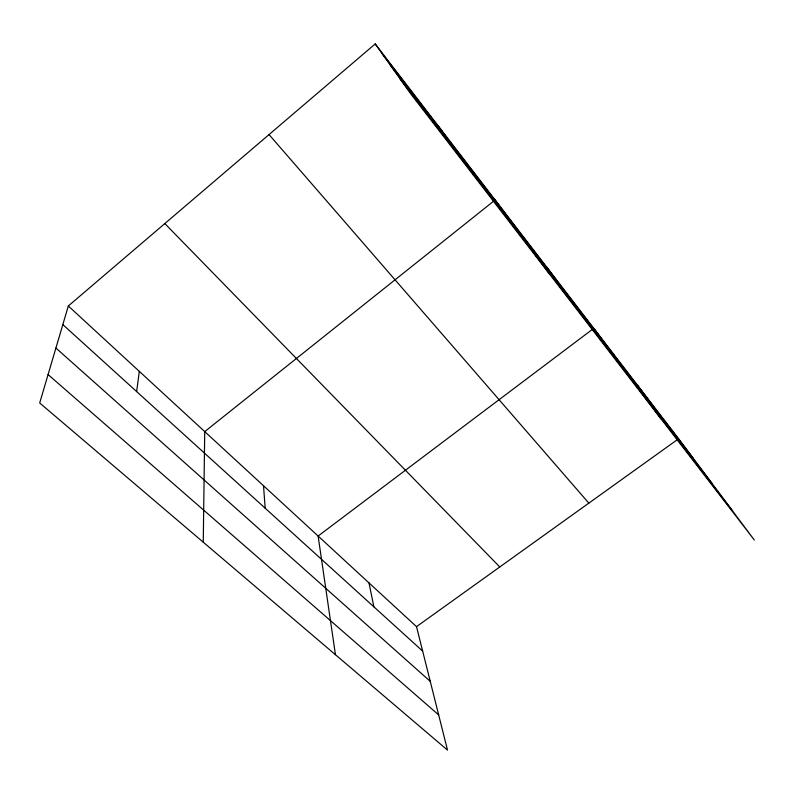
<?xml version="1.0" encoding="UTF-8"?>
<svg xmlns="http://www.w3.org/2000/svg" width="794" height="794" viewBox="0 0 794 794"><rect width="100%" height="100%" fill="white"/><g stroke="black" fill="none" stroke-linecap="round" stroke-linejoin="round"><path stroke-width="1.19" d="M203.254 542.183L204.733 431.608L495.138 199.989L549.895 274.535M136.637 391.561L139.317 371.354M68.324 305.978L39.7 402.975L447.498 750.082L416.513 626.655L68.324 305.978L375.215 43.918L678.632 438.754L754.3 539.989L410.19 93.106L375.215 43.918M416.513 626.655L678.632 438.754M48.087 374.57L438.675 714.918M55.908 348.04L430.249 681.351M62.825 324.597L422.656 651.09M164.824 223.571L499.773 566.966M269.047 134.573L588.83 503.128M381.845 53.248L693.509 458.654M390.251 65.078L712 483.397M399.839 78.556L732.604 510.969M637.741 385.547L651.824 404.434M661.134 419.004L593.783 328.349L318.116 536.029L335.435 654.693M546.391 266.675L558.331 282.823M437.792 125.363L446.575 137.451M369.002 582.885L373.865 606.824M263.509 485.729L265.196 508.22"/></g></svg>
